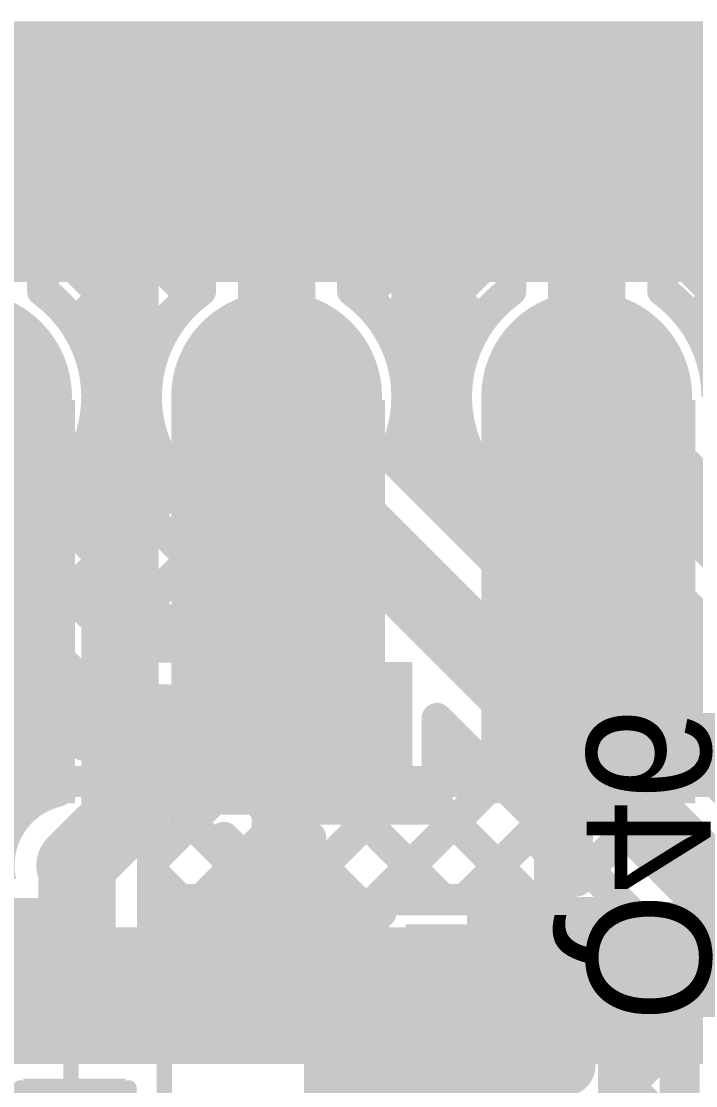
# Model space of a CAD drawing. Header units: millimetres. Extents: x 0.79 to 4.38, y 0.99 to 3.94.
# Drawn here: x 2.5617 to 2.7791, y 3.38 to 3.723 of the extents above; entities that cross this region are included whole.
import ezdxf

# ---------------------------------------------------------------- set-up
doc = ezdxf.new("R2010")
doc.units = ezdxf.units.MM
doc.header["$MEASUREMENT"] = 0
for name, color, linetype in [('BottomLayer', 5, 'Continuous'), ('BottomOverlay', 54, 'Continuous'), ('BottomPaste', 16, 'Continuous'), ('BottomSolder', 6, 'Continuous'), ('MultiLayer', 9, 'Continuous'), ('PadHoleLayer', 156, 'Continuous'), ('TopLayer', 1, 'Continuous'), ('TopOverlay', 2, 'Continuous'), ('TopPaste', 8, 'Continuous'), ('TopSolder', 216, 'Continuous'), ('ViaHoleLayer', 16, 'Continuous')]:
    doc.layers.add(name, color=color, linetype=linetype)

# ---------------------------------------------------------------- blocks, each defined once
blk = doc.blocks.new('R__0402_B_12')
at = {"layer": 'BottomLayer'}
for points in [[(-0.0275, 0.0125), (-0.0275, -0.0125), (-0.0095, 0.0125), (-0.0095, -0.0125)], [(0.0095, 0.0125), (0.0095, -0.0125), (0.0275, 0.0125), (0.0275, -0.0125)]]:
    blk.add_solid(points, dxfattribs=at)
at = {"layer": 'BottomOverlay', "const_width": 0.01}
for points in [[(-0.034, -0.019), (-0.034, 0.019)], [(0.034, 0.019), (-0.034, 0.019)], [(0.034, -0.019), (0.034, 0.019)], [(0.034, -0.019), (-0.034, -0.019)]]:
    blk.add_lwpolyline(points, dxfattribs=at)
at = {"layer": 'BottomOverlay', "const_width": 0.005}
for points in [[(-0.0365, 0.019, 1), (-0.0315, 0.019, 1)], [(-0.0365, 0.019, 1), (-0.0315, 0.019, 1)], [(0.0315, 0.019, 1), (0.0365, 0.019, 1)], [(0.0315, 0.019, 1), (0.0365, 0.019, 1)], [(-0.0365, -0.019, 1), (-0.0315, -0.019, 1)], [(-0.0365, -0.019, 1), (-0.0315, -0.019, 1)], [(0.0315, -0.019, 1), (0.0365, -0.019, 1)], [(0.0315, -0.019, 1), (0.0365, -0.019, 1)]]:
    blk.add_lwpolyline(points, format="xyb", close=True, dxfattribs=at)
at = {"layer": 'BottomPaste'}
for points in [[(-0.0275, 0.0125), (-0.0275, -0.0125), (-0.0095, 0.0125), (-0.0095, -0.0125)], [(0.0095, 0.0125), (0.0095, -0.0125), (0.0275, 0.0125), (0.0275, -0.0125)]]:
    blk.add_solid(points, dxfattribs=at)
at = {"layer": 'BottomSolder'}
for points in [[(-0.0315, 0.0165), (-0.0315, -0.0165), (-0.0055, 0.0165), (-0.0055, -0.0165)], [(0.0055, 0.0165), (0.0055, -0.0165), (0.0315, 0.0165), (0.0315, -0.0165)]]:
    blk.add_solid(points, dxfattribs=at)
blk = doc.blocks.new('R__0402_B_13')
at = {"layer": 'BottomLayer'}
for points in [[(-0.0275, 0.0125), (-0.0275, -0.0125), (-0.0095, 0.0125), (-0.0095, -0.0125)], [(0.0095, 0.0125), (0.0095, -0.0125), (0.0275, 0.0125), (0.0275, -0.0125)]]:
    blk.add_solid(points, dxfattribs=at)
at = {"layer": 'BottomOverlay', "const_width": 0.01}
for points in [[(-0.034, -0.019), (-0.034, 0.019)], [(0.034, 0.019), (-0.034, 0.019)], [(0.034, -0.019), (0.034, 0.019)], [(0.034, -0.019), (-0.034, -0.019)]]:
    blk.add_lwpolyline(points, dxfattribs=at)
at = {"layer": 'BottomOverlay', "const_width": 0.005}
for points in [[(-0.0365, 0.019, 1), (-0.0315, 0.019, 1)], [(-0.0365, 0.019, 1), (-0.0315, 0.019, 1)], [(0.0315, 0.019, 1), (0.0365, 0.019, 1)], [(0.0315, 0.019, 1), (0.0365, 0.019, 1)], [(-0.0365, -0.019, 1), (-0.0315, -0.019, 1)], [(-0.0365, -0.019, 1), (-0.0315, -0.019, 1)], [(0.0315, -0.019, 1), (0.0365, -0.019, 1)], [(0.0315, -0.019, 1), (0.0365, -0.019, 1)]]:
    blk.add_lwpolyline(points, format="xyb", close=True, dxfattribs=at)
at = {"layer": 'BottomPaste'}
for points in [[(-0.0275, 0.0125), (-0.0275, -0.0125), (-0.0095, 0.0125), (-0.0095, -0.0125)], [(0.0095, 0.0125), (0.0095, -0.0125), (0.0275, 0.0125), (0.0275, -0.0125)]]:
    blk.add_solid(points, dxfattribs=at)
at = {"layer": 'BottomSolder'}
for points in [[(-0.0315, 0.0165), (-0.0315, -0.0165), (-0.0055, 0.0165), (-0.0055, -0.0165)], [(0.0055, 0.0165), (0.0055, -0.0165), (0.0315, 0.0165), (0.0315, -0.0165)]]:
    blk.add_solid(points, dxfattribs=at)
blk = doc.blocks.new('R__0402_B_14')
at = {"layer": 'BottomLayer'}
for points in [[(-0.0275, 0.0125), (-0.0275, -0.0125), (-0.0095, 0.0125), (-0.0095, -0.0125)], [(0.0095, 0.0125), (0.0095, -0.0125), (0.0275, 0.0125), (0.0275, -0.0125)]]:
    blk.add_solid(points, dxfattribs=at)
at = {"layer": 'BottomOverlay', "const_width": 0.01}
for points in [[(-0.034, -0.019), (-0.034, 0.019)], [(0.034, 0.019), (-0.034, 0.019)], [(0.034, -0.019), (0.034, 0.019)], [(0.034, -0.019), (-0.034, -0.019)]]:
    blk.add_lwpolyline(points, dxfattribs=at)
at = {"layer": 'BottomOverlay', "const_width": 0.005}
for points in [[(-0.0365, 0.019, 1), (-0.0315, 0.019, 1)], [(-0.0365, 0.019, 1), (-0.0315, 0.019, 1)], [(0.0315, 0.019, 1), (0.0365, 0.019, 1)], [(0.0315, 0.019, 1), (0.0365, 0.019, 1)], [(-0.0365, -0.019, 1), (-0.0315, -0.019, 1)], [(-0.0365, -0.019, 1), (-0.0315, -0.019, 1)], [(0.0315, -0.019, 1), (0.0365, -0.019, 1)], [(0.0315, -0.019, 1), (0.0365, -0.019, 1)]]:
    blk.add_lwpolyline(points, format="xyb", close=True, dxfattribs=at)
at = {"layer": 'BottomPaste'}
for points in [[(-0.0275, 0.0125), (-0.0275, -0.0125), (-0.0095, 0.0125), (-0.0095, -0.0125)], [(0.0095, 0.0125), (0.0095, -0.0125), (0.0275, 0.0125), (0.0275, -0.0125)]]:
    blk.add_solid(points, dxfattribs=at)
at = {"layer": 'BottomSolder'}
for points in [[(-0.0315, 0.0165), (-0.0315, -0.0165), (-0.0055, 0.0165), (-0.0055, -0.0165)], [(0.0055, 0.0165), (0.0055, -0.0165), (0.0315, 0.0165), (0.0315, -0.0165)]]:
    blk.add_solid(points, dxfattribs=at)
blk = doc.blocks.new('0022232111_48')
at = {"layer": 'BottomLayer', "const_width": 0.03}
for points in [[(-0.415, 0, 1), (-0.385, 0, 1)], [(-0.315, 0, 1), (-0.285, 0, 1)], [(-0.215, 0, 1), (-0.185, 0, 1)]]:
    blk.add_lwpolyline(points, format="xyb", close=True, dxfattribs=at)
at = {"layer": 'BottomSolder', "const_width": 0.034}
for points in [[(-0.417, 0, 1), (-0.383, 0, 1)], [(-0.317, 0, 1), (-0.283, 0, 1)], [(-0.217, 0, 1), (-0.183, 0, 1)]]:
    blk.add_lwpolyline(points, format="xyb", close=True, dxfattribs=at)
at = {"layer": 'MultiLayer', "const_width": 0.03}
for points in [[(-0.415, 0, 1), (-0.385, 0, 1)], [(-0.315, 0, 1), (-0.285, 0, 1)], [(-0.215, 0, 1), (-0.185, 0, 1)]]:
    blk.add_lwpolyline(points, format="xyb", close=True, dxfattribs=at)
at = {"layer": 'PadHoleLayer', "const_width": 0.01969}
for points in [[(-0.40984, 0, 1), (-0.39016, 0, 1)], [(-0.30984, 0, 1), (-0.29016, 0, 1)], [(-0.20984, 0, 1), (-0.19016, 0, 1)]]:
    blk.add_lwpolyline(points, format="xyb", close=True, dxfattribs=at)
at = {"layer": 'TopLayer', "const_width": 0.03}
for points in [[(-0.415, 0, 1), (-0.385, 0, 1)], [(-0.315, 0, 1), (-0.285, 0, 1)], [(-0.215, 0, 1), (-0.185, 0, 1)]]:
    blk.add_lwpolyline(points, format="xyb", close=True, dxfattribs=at)
at = {"layer": 'TopOverlay', "const_width": 0.01}
blk.add_lwpolyline([(0.55, 0.124), (-0.551, 0.124)], dxfattribs=at)
at = {"layer": 'TopSolder', "const_width": 0.034}
for points in [[(-0.417, 0, 1), (-0.383, 0, 1)], [(-0.317, 0, 1), (-0.283, 0, 1)], [(-0.217, 0, 1), (-0.183, 0, 1)]]:
    blk.add_lwpolyline(points, format="xyb", close=True, dxfattribs=at)
blk = doc.blocks.new('R__0402_B_121')
at = {"layer": 'BottomLayer'}
for points in [[(-0.0275, 0.0125), (-0.0275, -0.0125), (-0.0095, 0.0125), (-0.0095, -0.0125)], [(0.0095, 0.0125), (0.0095, -0.0125), (0.0275, 0.0125), (0.0275, -0.0125)]]:
    blk.add_solid(points, dxfattribs=at)
at = {"layer": 'BottomOverlay', "const_width": 0.005}
for points in [[(-0.0325, 0.0175), (-0.0085, 0.0175)], [(-0.0325, 0.0175), (-0.0325, -0.0175)], [(0.0085, 0.0175), (0.0325, 0.0175)], [(0.0325, 0.0175), (0.0325, -0.0175)], [(-0.0325, -0.0175), (-0.0085, -0.0175)], [(0.0085, -0.0175), (0.0325, -0.0175)]]:
    blk.add_lwpolyline(points, dxfattribs=at)
at = {"layer": 'BottomOverlay', "const_width": 0.0025}
for points in [[(-0.03375, 0.0175, 1), (-0.03125, 0.0175, 1)], [(-0.03375, 0.0175, 1), (-0.03125, 0.0175, 1)], [(-0.00975, 0.0175, 1), (-0.00725, 0.0175, 1)], [(0.00725, 0.0175, 1), (0.00975, 0.0175, 1)], [(0.03125, 0.0175, 1), (0.03375, 0.0175, 1)], [(0.03125, 0.0175, 1), (0.03375, 0.0175, 1)], [(-0.03375, -0.0175, 1), (-0.03125, -0.0175, 1)], [(-0.03375, -0.0175, 1), (-0.03125, -0.0175, 1)], [(-0.00975, -0.0175, 1), (-0.00725, -0.0175, 1)], [(0.00725, -0.0175, 1), (0.00975, -0.0175, 1)], [(0.03125, -0.0175, 1), (0.03375, -0.0175, 1)], [(0.03125, -0.0175, 1), (0.03375, -0.0175, 1)]]:
    blk.add_lwpolyline(points, format="xyb", close=True, dxfattribs=at)
at = {"layer": 'BottomPaste'}
for points in [[(-0.0275, 0.0125), (-0.0275, -0.0125), (-0.0095, 0.0125), (-0.0095, -0.0125)], [(0.0095, 0.0125), (0.0095, -0.0125), (0.0275, 0.0125), (0.0275, -0.0125)]]:
    blk.add_solid(points, dxfattribs=at)
at = {"layer": 'BottomSolder'}
for points in [[(-0.0315, 0.0165), (-0.0315, -0.0165), (-0.0055, 0.0165), (-0.0055, -0.0165)], [(0.0055, 0.0165), (0.0055, -0.0165), (0.0315, 0.0165), (0.0315, -0.0165)]]:
    blk.add_solid(points, dxfattribs=at)
blk = doc.blocks.new('SOT23_3_B_171')
at = {"layer": 'BottomLayer'}
for points in [[(-0.02166, 0.05807), (-0.05316, 0.05807), (-0.02166, 0.02657), (-0.05316, 0.02657)], [(0.05314, 0.05807), (0.02165, 0.05807), (0.05314, 0.02657), (0.02165, 0.02657)], [(0.01574, -0.02657), (-0.01575, -0.02657), (0.01574, -0.05807), (-0.01575, -0.05807)]]:
    blk.add_solid(points, dxfattribs=at)
at = {"layer": 'BottomOverlay'}
for points, const_width in [([(-0.06409, 0.068, 1), (-0.07393, 0.068, 1)], 0.00984), ([(-0.07639, 0.068, 1), (-0.07147, 0.068, 1)], 0.00492), ([(-0.06655, 0.068, 1), (-0.06162, 0.068, 1)], 0.00492), ([(-0.06651, 0.03, 1), (-0.06151, 0.03, 1)], 0.005), ([(-0.01351, 0.032, 1), (-0.00851, 0.032, 1)], 0.005), ([(0.00849, 0.032, 1), (0.01349, 0.032, 1)], 0.005), ([(0.06149, 0.03, 1), (0.06649, 0.03, 1)], 0.005), ([(-0.06651, -0.032, 1), (-0.06151, -0.032, 1)], 0.005), ([(-0.06651, -0.032, 1), (-0.06151, -0.032, 1)], 0.005), ([(-0.03151, -0.032, 1), (-0.02651, -0.032, 1)], 0.005), ([(0.02649, -0.031, 1), (0.03149, -0.031, 1)], 0.005), ([(0.06149, -0.031, 1), (0.06649, -0.031, 1)], 0.005), ([(0.06149, -0.031, 1), (0.06649, -0.031, 1)], 0.005)]:
    blk.add_lwpolyline(points, format="xyb", close=True, dxfattribs=dict(at, const_width=const_width))
at = {"layer": 'BottomOverlay', "const_width": 0.01}
for points in [[(-0.06401, 0.03), (-0.06401, -0.032)], [(0.01099, 0.032), (-0.01101, 0.032)], [(0.06399, 0.03), (0.06399, -0.031)], [(-0.02901, -0.032), (-0.06401, -0.032)], [(0.06399, -0.031), (0.02899, -0.031)]]:
    blk.add_lwpolyline(points, dxfattribs=at)
at = {"layer": 'BottomPaste'}
for points in [[(-0.02166, 0.05807), (-0.05316, 0.05807), (-0.02166, 0.02657), (-0.05316, 0.02657)], [(0.05314, 0.05807), (0.02165, 0.05807), (0.05314, 0.02657), (0.02165, 0.02657)], [(0.01574, -0.02657), (-0.01575, -0.02657), (0.01574, -0.05807), (-0.01575, -0.05807)]]:
    blk.add_solid(points, dxfattribs=at)
at = {"layer": 'BottomSolder'}
for points in [[(-0.01766, 0.06207), (-0.05716, 0.06207), (-0.01766, 0.02257), (-0.05716, 0.02257)], [(0.05714, 0.06207), (0.01765, 0.06207), (0.05714, 0.02257), (0.01765, 0.02257)], [(0.01974, -0.02257), (-0.01975, -0.02257), (0.01974, -0.06207), (-0.01975, -0.06207)]]:
    blk.add_solid(points, dxfattribs=at)
blk = doc.blocks.new('SOT23_3_B_175')
at = {"layer": 'BottomLayer'}
for points in [[(-0.02166, 0.05807), (-0.05316, 0.05807), (-0.02166, 0.02657), (-0.05316, 0.02657)], [(0.05314, 0.05807), (0.02165, 0.05807), (0.05314, 0.02657), (0.02165, 0.02657)], [(0.01574, -0.02657), (-0.01575, -0.02657), (0.01574, -0.05807), (-0.01575, -0.05807)]]:
    blk.add_solid(points, dxfattribs=at)
at = {"layer": 'BottomOverlay'}
for points, const_width in [([(-0.06409, 0.068, 1), (-0.07393, 0.068, 1)], 0.00984), ([(-0.07639, 0.068, 1), (-0.07147, 0.068, 1)], 0.00492), ([(-0.06655, 0.068, 1), (-0.06162, 0.068, 1)], 0.00492), ([(-0.06651, 0.03, 1), (-0.06151, 0.03, 1)], 0.005), ([(-0.01351, 0.032, 1), (-0.00851, 0.032, 1)], 0.005), ([(0.00849, 0.032, 1), (0.01349, 0.032, 1)], 0.005), ([(0.06149, 0.03, 1), (0.06649, 0.03, 1)], 0.005), ([(-0.06651, -0.032, 1), (-0.06151, -0.032, 1)], 0.005), ([(-0.06651, -0.032, 1), (-0.06151, -0.032, 1)], 0.005), ([(-0.03151, -0.032, 1), (-0.02651, -0.032, 1)], 0.005), ([(0.02649, -0.031, 1), (0.03149, -0.031, 1)], 0.005), ([(0.06149, -0.031, 1), (0.06649, -0.031, 1)], 0.005), ([(0.06149, -0.031, 1), (0.06649, -0.031, 1)], 0.005)]:
    blk.add_lwpolyline(points, format="xyb", close=True, dxfattribs=dict(at, const_width=const_width))
at = {"layer": 'BottomOverlay', "const_width": 0.01}
for points in [[(-0.06401, 0.03), (-0.06401, -0.032)], [(0.01099, 0.032), (-0.01101, 0.032)], [(0.06399, 0.03), (0.06399, -0.031)], [(-0.02901, -0.032), (-0.06401, -0.032)], [(0.06399, -0.031), (0.02899, -0.031)]]:
    blk.add_lwpolyline(points, dxfattribs=at)
at = {"layer": 'BottomPaste'}
for points in [[(-0.02166, 0.05807), (-0.05316, 0.05807), (-0.02166, 0.02657), (-0.05316, 0.02657)], [(0.05314, 0.05807), (0.02165, 0.05807), (0.05314, 0.02657), (0.02165, 0.02657)], [(0.01574, -0.02657), (-0.01575, -0.02657), (0.01574, -0.05807), (-0.01575, -0.05807)]]:
    blk.add_solid(points, dxfattribs=at)
at = {"layer": 'BottomSolder'}
for points in [[(-0.01766, 0.06207), (-0.05716, 0.06207), (-0.01766, 0.02257), (-0.05716, 0.02257)], [(0.05714, 0.06207), (0.01765, 0.06207), (0.05714, 0.02257), (0.01765, 0.02257)], [(0.01974, -0.02257), (-0.01975, -0.02257), (0.01974, -0.06207), (-0.01975, -0.06207)]]:
    blk.add_solid(points, dxfattribs=at)
blk = doc.blocks.new('LED_SMT_239')
at = {"layer": 'TopLayer'}
for points in [[(-0.06, -0.03), (-0.02, -0.03), (-0.06, 0.03), (-0.02, 0.03)], [(0.02, -0.03), (0.06, -0.03), (0.02, 0.03), (0.06, 0.03)]]:
    blk.add_solid(points, dxfattribs=at)
at = {"layer": 'TopOverlay', "const_width": 0.005}
for points in [[(0.065, 0.035), (-0.065, 0.035)], [(-0.065, -0.035), (-0.065, 0.035)], [(0.065, -0.035), (0.065, 0.035)], [(0.065, -0.035), (-0.065, -0.035)]]:
    blk.add_lwpolyline(points, dxfattribs=at)
at = {"layer": 'TopOverlay', "const_width": 0.0025}
for points in [[(-0.06625, 0.035, 1), (-0.06375, 0.035, 1)], [(-0.06625, 0.035, 1), (-0.06375, 0.035, 1)], [(0.06375, 0.035, 1), (0.06625, 0.035, 1)], [(0.06375, 0.035, 1), (0.06625, 0.035, 1)], [(-0.06625, -0.035, 1), (-0.06375, -0.035, 1)], [(-0.06625, -0.035, 1), (-0.06375, -0.035, 1)], [(0.06375, -0.035, 1), (0.06625, -0.035, 1)], [(0.06375, -0.035, 1), (0.06625, -0.035, 1)]]:
    blk.add_lwpolyline(points, format="xyb", close=True, dxfattribs=at)
at = {"layer": 'TopOverlay'}
blk.add_solid([(0.064, -0.037), (0.0977, -0.037), (0.064, 0.037), (0.0977, 0.037)], dxfattribs=at)
at = {"layer": 'TopPaste'}
for points in [[(-0.06, -0.03), (-0.02, -0.03), (-0.06, 0.03), (-0.02, 0.03)], [(0.02, -0.03), (0.06, -0.03), (0.02, 0.03), (0.06, 0.03)]]:
    blk.add_solid(points, dxfattribs=at)
at = {"layer": 'TopSolder'}
for points in [[(-0.064, -0.034), (-0.016, -0.034), (-0.064, 0.034), (-0.016, 0.034)], [(0.016, -0.034), (0.064, -0.034), (0.016, 0.034), (0.064, 0.034)]]:
    blk.add_solid(points, dxfattribs=at)
blk = doc.blocks.new('LED_SMT_240')
at = {"layer": 'TopLayer'}
for points in [[(-0.06, -0.03), (-0.02, -0.03), (-0.06, 0.03), (-0.02, 0.03)], [(0.02, -0.03), (0.06, -0.03), (0.02, 0.03), (0.06, 0.03)]]:
    blk.add_solid(points, dxfattribs=at)
at = {"layer": 'TopOverlay', "const_width": 0.005}
for points in [[(0.065, 0.035), (-0.065, 0.035)], [(-0.065, -0.035), (-0.065, 0.035)], [(0.065, -0.035), (0.065, 0.035)], [(0.065, -0.035), (-0.065, -0.035)]]:
    blk.add_lwpolyline(points, dxfattribs=at)
at = {"layer": 'TopOverlay', "const_width": 0.0025}
for points in [[(-0.06625, 0.035, 1), (-0.06375, 0.035, 1)], [(-0.06625, 0.035, 1), (-0.06375, 0.035, 1)], [(0.06375, 0.035, 1), (0.06625, 0.035, 1)], [(0.06375, 0.035, 1), (0.06625, 0.035, 1)], [(-0.06625, -0.035, 1), (-0.06375, -0.035, 1)], [(-0.06625, -0.035, 1), (-0.06375, -0.035, 1)], [(0.06375, -0.035, 1), (0.06625, -0.035, 1)], [(0.06375, -0.035, 1), (0.06625, -0.035, 1)]]:
    blk.add_lwpolyline(points, format="xyb", close=True, dxfattribs=at)
at = {"layer": 'TopOverlay'}
blk.add_solid([(0.064, -0.03701), (0.096, -0.03701), (0.064, 0.03699), (0.096, 0.03699)], dxfattribs=at)
at = {"layer": 'TopPaste'}
for points in [[(-0.06, -0.03), (-0.02, -0.03), (-0.06, 0.03), (-0.02, 0.03)], [(0.02, -0.03), (0.06, -0.03), (0.02, 0.03), (0.06, 0.03)]]:
    blk.add_solid(points, dxfattribs=at)
at = {"layer": 'TopSolder'}
for points in [[(-0.064, -0.034), (-0.016, -0.034), (-0.064, 0.034), (-0.016, 0.034)], [(0.016, -0.034), (0.064, -0.034), (0.016, 0.034), (0.064, 0.034)]]:
    blk.add_solid(points, dxfattribs=at)
blk = doc.blocks.new('LED_SMT_241')
at = {"layer": 'TopLayer'}
for points in [[(-0.06, -0.03), (-0.02, -0.03), (-0.06, 0.03), (-0.02, 0.03)], [(0.02, -0.03), (0.06, -0.03), (0.02, 0.03), (0.06, 0.03)]]:
    blk.add_solid(points, dxfattribs=at)
at = {"layer": 'TopOverlay', "const_width": 0.005}
for points in [[(0.065, 0.035), (-0.065, 0.035)], [(-0.065, -0.035), (-0.065, 0.035)], [(0.065, -0.035), (0.065, 0.035)], [(0.065, -0.035), (-0.065, -0.035)]]:
    blk.add_lwpolyline(points, dxfattribs=at)
at = {"layer": 'TopOverlay', "const_width": 0.0025}
for points in [[(-0.06625, 0.035, 1), (-0.06375, 0.035, 1)], [(-0.06625, 0.035, 1), (-0.06375, 0.035, 1)], [(0.06375, 0.035, 1), (0.06625, 0.035, 1)], [(0.06375, 0.035, 1), (0.06625, 0.035, 1)], [(-0.06625, -0.035, 1), (-0.06375, -0.035, 1)], [(-0.06625, -0.035, 1), (-0.06375, -0.035, 1)], [(0.06375, -0.035, 1), (0.06625, -0.035, 1)], [(0.06375, -0.035, 1), (0.06625, -0.035, 1)]]:
    blk.add_lwpolyline(points, format="xyb", close=True, dxfattribs=at)
at = {"layer": 'TopOverlay'}
blk.add_solid([(0.064, -0.037), (0.095, -0.037), (0.064, 0.037), (0.095, 0.037)], dxfattribs=at)
at = {"layer": 'TopPaste'}
for points in [[(-0.06, -0.03), (-0.02, -0.03), (-0.06, 0.03), (-0.02, 0.03)], [(0.02, -0.03), (0.06, -0.03), (0.02, 0.03), (0.06, 0.03)]]:
    blk.add_solid(points, dxfattribs=at)
at = {"layer": 'TopSolder'}
for points in [[(-0.064, -0.034), (-0.016, -0.034), (-0.064, 0.034), (-0.016, 0.034)], [(0.016, -0.034), (0.064, -0.034), (0.016, 0.034), (0.064, 0.034)]]:
    blk.add_solid(points, dxfattribs=at)

msp = doc.modelspace()

# ---------------------------------------------------------------- linework, layer by layer
at = {"layer": 'BottomLayer'}
for points, const_width in [([(1.19216, 3.718), (4.15384, 3.718)], 0.01), ([(2.52284, 3.6825), (2.55834, 3.718)], 0.01), ([(2.53282, 3.718), (2.56832, 3.6825)], 0.01), ([(2.5527, 3.68407), (2.58663, 3.718)], 0.01), ([(2.56111, 3.718), (2.61928, 3.65983)], 0.01), ([(2.56917, 3.67225), (2.61491, 3.718)], 0.01), ([(2.56917, 3.64397), (2.6432, 3.718)], 0.01), ([(2.58939, 3.718), (2.62489, 3.6825)], 0.01), ([(2.61768, 3.718), (2.65089, 3.68479)], 0.01), ([(2.63867, 3.68519), (2.67148, 3.718)], 0.01), ([(2.64596, 3.718), (2.71939, 3.64457)], 0.01), ([(2.66427, 3.6825), (2.69977, 3.718)], 0.01), ([(2.6685, 3.65845), (2.72805, 3.718)], 0.01), ([(2.67425, 3.718), (2.71939, 3.67286)], 0.01), ([(2.70253, 3.718), (2.73588, 3.68465)], 0.01), ([(2.72083, 3.6825), (2.75633, 3.718)], 0.01), ([(2.73082, 3.718), (2.76632, 3.6825)], 0.01), ([(2.75143, 3.68481), (2.78462, 3.718)], 0.01), ([(2.7591, 3.718), (2.8195, 3.6576)], 0.01), ([(2.76839, 3.67349), (2.8129, 3.718)], 0.01), ([(2.7685, 3.64531), (2.84119, 3.718)], 0.01), ([(2.6935, 3.5805), (2.6935, 3.682)], 0.025), ([(2.55605, 3.6825), (2.56917, 3.6825)], 0.01), ([(2.56917, 3.6405), (2.56917, 3.6825)], 0.01), ([(2.56917, 3.68166), (2.61681, 3.63401)], 0.01), ([(2.61928, 3.6825), (2.63176, 3.6825)], 0.01), ([(2.61928, 3.6405), (2.61928, 3.6825)], 0.01), ([(2.65624, 3.6825), (2.66828, 3.6825)], 0.01), ([(2.66828, 3.66457), (2.66828, 3.6825)], 0.01), ([(2.67181, 3.63347), (2.71939, 3.68106)], 0.01), ([(2.71939, 3.6825), (2.73127, 3.6825)], 0.01), ([(2.71939, 3.6615), (2.71939, 3.6825)], 0.01), ([(2.75651, 3.6825), (2.76839, 3.6825)], 0.01), ([(2.76839, 3.66372), (2.76839, 3.6825)], 0.01), ([(2.76839, 3.68043), (2.81574, 3.63307)], 0.01), ([(2.74389, 3.6615), (2.744, 3.66139)], 0.025), ([(2.744, 3.602), (2.744, 3.66139)], 0.025), ([(2.57888, 3.6254), (2.61928, 3.6658)], 0.01), ([(2.644, 3.602), (2.644, 3.66128)], 0.025), ([(2.66828, 3.6674), (2.70959, 3.62609)], 0.01), ([(2.77805, 3.62658), (2.8195, 3.66803)], 0.01), ([(2.6685, 3.63611), (2.6685, 3.66128)], 0.01), ([(2.71939, 3.6405), (2.71939, 3.6615)], 0.01), ([(2.7685, 3.63611), (2.7685, 3.66139)], 0.01), ([(2.56917, 3.65337), (2.60499, 3.61755)], 0.01), ([(2.68334, 3.61672), (2.71939, 3.65277)], 0.01), ([(2.7685, 3.65203), (2.80444, 3.6161)], 0.01), ([(2.5685, 3.63611), (2.5685, 3.6405)], 0.01), ([(2.6195, 3.63611), (2.6195, 3.6405)], 0.01), ([(2.6685, 3.63889), (2.70213, 3.60527)], 0.01), ([(2.7195, 3.63611), (2.7195, 3.6405)], 0.01), ([(2.58594, 3.60418), (2.6195, 3.63773)], 0.01), ([(2.58544, 3.60881), (2.60355, 3.59071)], 0.01), ([(2.644, 3.58475), (2.644, 3.602)], 0.025), ([(2.68395, 3.58905), (2.70236, 3.60745)], 0.01), ([(2.744, 3.602), (2.84918, 3.49682)], 0.025), ([(2.68521, 3.5939), (2.85867, 3.42044)], 0.01), ([(2.5685, 3.55845), (2.60299, 3.59294)], 0.01), ([(2.644, 3.58475), (2.797, 3.43175)], 0.025), ([(2.6935, 3.5805), (2.829, 3.445)], 0.025), ([(2.58196, 3.58402), (2.6414, 3.52457)], 0.01), ([(2.69329, 3.5701), (2.70642, 3.58324)], 0.01), ([(2.68109, 3.5823), (2.8143, 3.44909)], 0.01), ([(2.57699, 3.53866), (2.61253, 3.57419)], 0.01), ([(2.5685, 3.54715), (2.5685, 3.56789)], 0.01), ([(2.56925, 3.56844), (2.61636, 3.52132)], 0.01), ([(2.70743, 3.55596), (2.71942, 3.56795)], 0.01), ([(2.59113, 3.52452), (2.62928, 3.56266)], 0.01), ([(2.63249, 3.56161), (2.66953, 3.52457)], 0.01), ([(2.72157, 3.54182), (2.73995, 3.5602)], 0.01), ([(2.74727, 3.56013), (2.85867, 3.44873)], 0.01), ([(2.7508, 3.56055), (2.83183, 3.47952)], 0.01), ([(2.4685, 3.55605), (2.55917, 3.46538)], 0.01), ([(2.61623, 3.52132), (2.6445, 3.5496)], 0.01), ([(2.73572, 3.52768), (2.7597, 3.55166)], 0.01), ([(2.5685, 3.54715), (2.59433, 3.52132)], 0.01), ([(2.544, 3.537), (2.58418, 3.49682)], 0.025), ([(2.64776, 3.52457), (2.65864, 3.53546)], 0.01), ([(2.74986, 3.51353), (2.77384, 3.53751)], 0.01), ([(2.64026, 3.52457), (2.66953, 3.52457)], 0.01), ([(2.64026, 3.52132), (2.64026, 3.52457)], 0.01), ([(2.764, 3.49939), (2.78798, 3.52337)], 0.01), ([(2.5267, 3.51965), (2.56683, 3.47952)], 0.01), ([(2.59433, 3.52132), (2.64026, 3.52132)], 0.01), ([(2.77814, 3.48525), (2.80212, 3.50923)], 0.01), ([(2.58418, 3.49682), (2.66801, 3.49682)], 0.025), ([(2.69575, 3.46907), (2.69575, 3.49834)], 0.01), ([(2.69575, 3.49834), (2.7725, 3.4216)], 0.01), ([(2.69575, 3.48771), (2.70107, 3.49303)], 0.01), ([(2.67208, 3.43576), (2.71521, 3.47889)], 0.01), ([(2.56758, 3.47267), (2.57104, 3.47614)], 0.01), ([(2.59107, 3.47232), (2.64026, 3.47232)], 0.01), ([(2.60401, 3.45254), (2.62379, 3.47232)], 0.01), ([(2.6088, 3.47232), (2.64119, 3.43993)], 0.01), ([(2.63708, 3.47232), (2.64026, 3.46915)], 0.01), ([(2.64026, 3.46907), (2.64026, 3.47232)], 0.01), ([(2.69575, 3.47022), (2.72605, 3.43993)], 0.01), ([(2.61968, 3.43993), (2.64883, 3.46907)], 0.01), ([(2.64026, 3.46907), (2.69575, 3.46907)], 0.01), ([(2.64033, 3.46907), (2.67364, 3.43576)], 0.01), ([(2.64796, 3.43993), (2.67711, 3.46907)], 0.01), ([(2.66861, 3.46907), (2.69776, 3.43993)], 0.01), ([(2.70453, 3.43993), (2.72935, 3.46474)], 0.01), ([(2.5155, 3.4206), (2.55733, 3.46242)], 0.01), ([(2.579, 3.451), (2.57961, 3.45039)], 0.025), ([(2.57961, 3.40626), (2.57961, 3.45039)], 0.025), ([(2.60411, 3.43993), (2.60411, 3.45039)], 0.01), ([(2.73282, 3.43993), (2.74349, 3.4506)], 0.01), ([(2.60411, 3.44873), (2.61291, 3.43993)], 0.01), ([(2.60411, 3.43993), (2.65835, 3.43993)], 0.01), ([(2.65835, 3.43576), (2.65835, 3.43993)], 0.01), ([(2.67766, 3.43576), (2.67766, 3.43993)], 0.01), ([(2.67766, 3.43993), (2.73316, 3.43993)], 0.01), ([(2.73316, 3.43576), (2.73316, 3.43993)], 0.01), ([(2.65835, 3.43576), (2.67766, 3.43576)], 0.01), ([(2.73316, 3.43576), (2.75261, 3.43576)], 0.01), ([(2.75261, 3.43143), (2.75764, 3.43646)], 0.01), ([(2.75261, 3.33876), (2.75261, 3.43576)], 0.01), ([(2.75261, 3.40315), (2.77178, 3.42232)], 0.01), ([(2.7725, 3.13615), (2.7725, 3.4216)], 0.01), ([(2.57961, 3.40626), (2.63439, 3.40626)], 0.025), ([(2.63439, 3.40626), (2.63521, 3.40544)], 0.025), ([(2.75261, 3.41336), (2.7725, 3.39347)], 0.01), ([(2.75261, 3.37486), (2.7725, 3.39475)], 0.01), ([(2.75261, 3.38508), (2.7725, 3.36519)], 0.01)]:
    msp.add_lwpolyline(points, dxfattribs=dict(at, const_width=const_width))
for points, const_width in [([(2.55584, 3.718, 1), (2.56084, 3.718, 1)], 0.005), ([(2.55861, 3.718, 1), (2.56361, 3.718, 1)], 0.005), ([(2.58413, 3.718, 1), (2.58913, 3.718, 1)], 0.005), ([(2.58689, 3.718, 1), (2.59189, 3.718, 1)], 0.005), ([(2.61241, 3.718, 1), (2.61741, 3.718, 1)], 0.005), ([(2.61518, 3.718, 1), (2.62018, 3.718, 1)], 0.005), ([(2.6407, 3.718, 1), (2.6457, 3.718, 1)], 0.005), ([(2.64346, 3.718, 1), (2.64846, 3.718, 1)], 0.005), ([(2.66898, 3.718, 1), (2.67398, 3.718, 1)], 0.005), ([(2.67175, 3.718, 1), (2.67675, 3.718, 1)], 0.005), ([(2.69727, 3.718, 1), (2.70227, 3.718, 1)], 0.005), ([(2.70003, 3.718, 1), (2.70503, 3.718, 1)], 0.005), ([(2.72555, 3.718, 1), (2.73055, 3.718, 1)], 0.005), ([(2.72831, 3.718, 1), (2.73332, 3.718, 1)], 0.005), ([(2.75383, 3.718, 1), (2.75883, 3.718, 1)], 0.005), ([(2.7566, 3.718, 1), (2.7616, 3.718, 1)], 0.005), ([(2.68725, 3.682, 1), (2.69975, 3.682, 1)], 0.0125), ([(2.63617, 3.68519, 1), (2.64117, 3.68519, 1)], 0.005), ([(2.64839, 3.68479, 1), (2.65339, 3.68479, 1)], 0.005), ([(2.73338, 3.68465, 1), (2.73838, 3.68465, 1)], 0.005), ([(2.74893, 3.68481, 1), (2.75393, 3.68481, 1)], 0.005), ([(2.56582, 3.6825, 1), (2.57082, 3.6825, 1)], 0.005), ([(2.56667, 3.6825, 1), (2.57167, 3.6825, 1)], 0.005), ([(2.56667, 3.6825, 1), (2.57167, 3.6825, 1)], 0.005), ([(2.56667, 3.68166, 1), (2.57167, 3.68166, 1)], 0.005), ([(2.61678, 3.6825, 1), (2.62178, 3.6825, 1)], 0.005), ([(2.61678, 3.6825, 1), (2.62178, 3.6825, 1)], 0.005), ([(2.62239, 3.6825, 1), (2.62739, 3.6825, 1)], 0.005), ([(2.62926, 3.6825, 1), (2.63426, 3.6825, 1)], 0.005), ([(2.62926, 3.6825, 1), (2.63426, 3.6825, 1)], 0.005), ([(2.65374, 3.6825, 1), (2.65874, 3.6825, 1)], 0.005), ([(2.65374, 3.6825, 1), (2.65874, 3.6825, 1)], 0.005), ([(2.66177, 3.6825, 1), (2.66677, 3.6825, 1)], 0.005), ([(2.66578, 3.6825, 1), (2.67078, 3.6825, 1)], 0.005), ([(2.66578, 3.6825, 1), (2.67078, 3.6825, 1)], 0.005), ([(2.71689, 3.6825, 1), (2.72189, 3.6825, 1)], 0.005), ([(2.71689, 3.6825, 1), (2.72189, 3.6825, 1)], 0.005), ([(2.71689, 3.68106, 1), (2.72189, 3.68106, 1)], 0.005), ([(2.71833, 3.6825, 1), (2.72333, 3.6825, 1)], 0.005), ([(2.72877, 3.6825, 1), (2.73377, 3.6825, 1)], 0.005), ([(2.72877, 3.6825, 1), (2.73377, 3.6825, 1)], 0.005), ([(2.75401, 3.6825, 1), (2.75901, 3.6825, 1)], 0.005), ([(2.75401, 3.6825, 1), (2.75901, 3.6825, 1)], 0.005), ([(2.76382, 3.6825, 1), (2.76882, 3.6825, 1)], 0.005), ([(2.76589, 3.6825, 1), (2.77089, 3.6825, 1)], 0.005), ([(2.76589, 3.6825, 1), (2.77089, 3.6825, 1)], 0.005), ([(2.76589, 3.68043, 1), (2.77089, 3.68043, 1)], 0.005), ([(2.71689, 3.67286, 1), (2.72189, 3.67286, 1)], 0.005), ([(2.76589, 3.67349, 1), (2.77089, 3.67349, 1)], 0.005), ([(2.56667, 3.67225, 1), (2.57167, 3.67225, 1)], 0.005), ([(2.73764, 3.6615, 1), (2.75014, 3.6615, 1)], 0.0125), ([(2.73775, 3.66139, 1), (2.75025, 3.66139, 1)], 0.0125), ([(2.73775, 3.66139, 1), (2.75025, 3.66139, 1)], 0.0125), ([(2.61678, 3.6658, 1), (2.62178, 3.6658, 1)], 0.005), ([(2.63775, 3.66128, 1), (2.65025, 3.66128, 1)], 0.0125), ([(2.66578, 3.6674, 1), (2.67078, 3.6674, 1)], 0.005), ([(2.66578, 3.66457, 1), (2.67078, 3.66457, 1)], 0.005), ([(2.66578, 3.66457, 1), (2.67078, 3.66457, 1)], 0.005), ([(2.76589, 3.66372, 1), (2.77089, 3.66372, 1)], 0.005), ([(2.61678, 3.65983, 1), (2.62178, 3.65983, 1)], 0.005), ([(2.666, 3.66128, 1), (2.671, 3.66128, 1)], 0.005), ([(2.666, 3.66128, 1), (2.671, 3.66128, 1)], 0.005), ([(2.71689, 3.6615, 1), (2.72189, 3.6615, 1)], 0.005), ([(2.71689, 3.6615, 1), (2.72189, 3.6615, 1)], 0.005), ([(2.766, 3.66139, 1), (2.771, 3.66139, 1)], 0.005), ([(2.666, 3.65845, 1), (2.671, 3.65845, 1)], 0.005), ([(2.56667, 3.65337, 1), (2.57167, 3.65337, 1)], 0.005), ([(2.71689, 3.65277, 1), (2.72189, 3.65277, 1)], 0.005), ([(2.766, 3.65203, 1), (2.771, 3.65203, 1)], 0.005), ([(2.766, 3.64531, 1), (2.771, 3.64531, 1)], 0.005), ([(2.56667, 3.64397, 1), (2.57167, 3.64397, 1)], 0.005), ([(2.71689, 3.64457, 1), (2.72189, 3.64457, 1)], 0.005), ([(2.566, 3.6405, 1), (2.571, 3.6405, 1)], 0.005), ([(2.56667, 3.6405, 1), (2.57167, 3.6405, 1)], 0.005), ([(2.61678, 3.6405, 1), (2.62178, 3.6405, 1)], 0.005), ([(2.617, 3.6405, 1), (2.622, 3.6405, 1)], 0.005), ([(2.666, 3.63889, 1), (2.671, 3.63889, 1)], 0.005), ([(2.71689, 3.6405, 1), (2.72189, 3.6405, 1)], 0.005), ([(2.717, 3.6405, 1), (2.722, 3.6405, 1)], 0.005), ([(2.566, 3.63611, 1), (2.571, 3.63611, 1)], 0.005), ([(2.566, 3.63611, 1), (2.571, 3.63611, 1)], 0.005), ([(2.617, 3.63773, 1), (2.622, 3.63773, 1)], 0.005), ([(2.617, 3.63611, 1), (2.622, 3.63611, 1)], 0.005), ([(2.617, 3.63611, 1), (2.622, 3.63611, 1)], 0.005), ([(2.666, 3.63611, 1), (2.671, 3.63611, 1)], 0.005), ([(2.666, 3.63611, 1), (2.671, 3.63611, 1)], 0.005), ([(2.717, 3.63611, 1), (2.722, 3.63611, 1)], 0.005), ([(2.717, 3.63611, 1), (2.722, 3.63611, 1)], 0.005), ([(2.766, 3.63611, 1), (2.771, 3.63611, 1)], 0.005), ([(2.766, 3.63611, 1), (2.771, 3.63611, 1)], 0.005), ([(2.61431, 3.63401, 1), (2.61931, 3.63401, 1)], 0.005), ([(2.66931, 3.63347, 1), (2.67431, 3.63347, 1)], 0.005), ([(2.57638, 3.6254, 1), (2.58138, 3.6254, 1)], 0.005), ([(2.70709, 3.62609, 1), (2.71209, 3.62609, 1)], 0.005), ([(2.77555, 3.62658, 1), (2.78055, 3.62658, 1)], 0.005), ([(2.60249, 3.61755, 1), (2.60749, 3.61755, 1)], 0.005), ([(2.68084, 3.61672, 1), (2.68584, 3.61672, 1)], 0.005), ([(2.58294, 3.60881, 1), (2.58794, 3.60881, 1)], 0.005), ([(2.63775, 3.602, 1), (2.65025, 3.602, 1)], 0.0125), ([(2.63775, 3.602, 1), (2.65025, 3.602, 1)], 0.0125), ([(2.69986, 3.60745, 1), (2.70486, 3.60745, 1)], 0.005), ([(2.73775, 3.602, 1), (2.75025, 3.602, 1)], 0.0125), ([(2.73775, 3.602, 1), (2.75025, 3.602, 1)], 0.0125), ([(2.58344, 3.60418, 1), (2.58844, 3.60418, 1)], 0.005), ([(2.69963, 3.60527, 1), (2.70463, 3.60527, 1)], 0.005), ([(2.5835, 3.602, 1), (2.5885, 3.602, 1)], 0.005), ([(2.5835, 3.602, 1), (2.5885, 3.602, 1)], 0.005), ([(2.6835, 3.602, 1), (2.6885, 3.602, 1)], 0.005), ([(2.6835, 3.602, 1), (2.6885, 3.602, 1)], 0.005), ([(2.68271, 3.5939, 1), (2.68771, 3.5939, 1)], 0.005), ([(2.60049, 3.59294, 1), (2.60549, 3.59294, 1)], 0.005), ([(2.60105, 3.59071, 1), (2.60605, 3.59071, 1)], 0.005), ([(2.63775, 3.58475, 1), (2.65025, 3.58475, 1)], 0.0125), ([(2.63775, 3.58475, 1), (2.65025, 3.58475, 1)], 0.0125), ([(2.68145, 3.58905, 1), (2.68645, 3.58905, 1)], 0.005), ([(2.68725, 3.5805, 1), (2.69975, 3.5805, 1)], 0.0125), ([(2.68725, 3.5805, 1), (2.69975, 3.5805, 1)], 0.0125), ([(2.57946, 3.58402, 1), (2.58446, 3.58402, 1)], 0.005), ([(2.70392, 3.58324, 1), (2.70892, 3.58324, 1)], 0.005), ([(2.67859, 3.5823, 1), (2.68359, 3.5823, 1)], 0.005), ([(2.67859, 3.5823, 1), (2.68359, 3.5823, 1)], 0.005), ([(2.61002, 3.57419, 1), (2.61503, 3.57419, 1)], 0.005), ([(2.69079, 3.5701, 1), (2.69579, 3.5701, 1)], 0.005), ([(2.566, 3.56789, 1), (2.571, 3.56789, 1)], 0.005), ([(2.566, 3.56789, 1), (2.571, 3.56789, 1)], 0.005), ([(2.56675, 3.56844, 1), (2.57175, 3.56844, 1)], 0.005), ([(2.71692, 3.56795, 1), (2.72192, 3.56795, 1)], 0.005), ([(2.62678, 3.56266, 1), (2.63178, 3.56266, 1)], 0.005), ([(2.62999, 3.56161, 1), (2.63499, 3.56161, 1)], 0.005), ([(2.62999, 3.56161, 1), (2.63499, 3.56161, 1)], 0.005), ([(2.73745, 3.5602, 1), (2.74245, 3.5602, 1)], 0.005), ([(2.74477, 3.56013, 1), (2.74977, 3.56013, 1)], 0.005), ([(2.7483, 3.56055, 1), (2.7533, 3.56055, 1)], 0.005), ([(2.7483, 3.56055, 1), (2.7533, 3.56055, 1)], 0.005), ([(2.566, 3.55845, 1), (2.571, 3.55845, 1)], 0.005), ([(2.70493, 3.55596, 1), (2.70993, 3.55596, 1)], 0.005), ([(2.642, 3.5496, 1), (2.647, 3.5496, 1)], 0.005), ([(2.7572, 3.55166, 1), (2.7622, 3.55166, 1)], 0.005), ([(2.566, 3.54715, 1), (2.571, 3.54715, 1)], 0.005), ([(2.566, 3.54715, 1), (2.571, 3.54715, 1)], 0.005), ([(2.57449, 3.53866, 1), (2.57949, 3.53866, 1)], 0.005), ([(2.71907, 3.54182, 1), (2.72407, 3.54182, 1)], 0.005), ([(2.65614, 3.53546, 1), (2.66114, 3.53546, 1)], 0.005), ([(2.77134, 3.53751, 1), (2.77634, 3.53751, 1)], 0.005), ([(2.73322, 3.52768, 1), (2.73822, 3.52768, 1)], 0.005), ([(2.58863, 3.52452, 1), (2.59363, 3.52452, 1)], 0.005), ([(2.63776, 3.52457, 1), (2.64276, 3.52457, 1)], 0.005), ([(2.63776, 3.52457, 1), (2.64276, 3.52457, 1)], 0.005), ([(2.6389, 3.52457, 1), (2.6439, 3.52457, 1)], 0.005), ([(2.64526, 3.52457, 1), (2.65026, 3.52457, 1)], 0.005), ([(2.66703, 3.52457, 1), (2.67203, 3.52457, 1)], 0.005), ([(2.66703, 3.52457, 1), (2.67203, 3.52457, 1)], 0.005), ([(2.59183, 3.52132, 1), (2.59683, 3.52132, 1)], 0.005), ([(2.59183, 3.52132, 1), (2.59683, 3.52132, 1)], 0.005), ([(2.61373, 3.52132, 1), (2.61873, 3.52132, 1)], 0.005), ([(2.61386, 3.52132, 1), (2.61886, 3.52132, 1)], 0.005), ([(2.63776, 3.52132, 1), (2.64276, 3.52132, 1)], 0.005), ([(2.63776, 3.52132, 1), (2.64276, 3.52132, 1)], 0.005), ([(2.74736, 3.51353, 1), (2.75236, 3.51353, 1)], 0.005), ([(2.57793, 3.49682, 1), (2.59043, 3.49682, 1)], 0.0125), ([(2.57793, 3.49682, 1), (2.59043, 3.49682, 1)], 0.0125), ([(2.66176, 3.49682, 1), (2.67426, 3.49682, 1)], 0.0125), ([(2.69325, 3.49834, 1), (2.69825, 3.49834, 1)], 0.005), ([(2.69325, 3.49834, 1), (2.69825, 3.49834, 1)], 0.005), ([(2.7615, 3.49939, 1), (2.7665, 3.49939, 1)], 0.005), ([(2.69857, 3.49303, 1), (2.70357, 3.49303, 1)], 0.005), ([(2.69325, 3.48771, 1), (2.69825, 3.48771, 1)], 0.005), ([(2.77564, 3.48525, 1), (2.78064, 3.48525, 1)], 0.005), ([(2.56433, 3.47952, 1), (2.56933, 3.47952, 1)], 0.005), ([(2.56433, 3.47952, 1), (2.56933, 3.47952, 1)], 0.005), ([(2.56435, 3.4795, 1), (2.56935, 3.4795, 1)], 0.005), ([(2.71271, 3.47889, 1), (2.71771, 3.47889, 1)], 0.005), ([(2.56854, 3.47614, 1), (2.57354, 3.47614, 1)], 0.005), ([(2.57086, 3.47484, 1), (2.57586, 3.47484, 1)], 0.005), ([(2.57086, 3.47484, 1), (2.57586, 3.47484, 1)], 0.005), ([(2.57086, 3.47484, 1), (2.57586, 3.47484, 1)], 0.005), ([(2.56508, 3.47267, 1), (2.57008, 3.47267, 1)], 0.005), ([(2.58857, 3.47232, 1), (2.59357, 3.47232, 1)], 0.005), ([(2.58857, 3.47232, 1), (2.59357, 3.47232, 1)], 0.005), ([(2.6063, 3.47232, 1), (2.6113, 3.47232, 1)], 0.005), ([(2.62129, 3.47232, 1), (2.62629, 3.47232, 1)], 0.005), ([(2.63458, 3.47232, 1), (2.63958, 3.47232, 1)], 0.005), ([(2.63776, 3.47232, 1), (2.64276, 3.47232, 1)], 0.005), ([(2.63776, 3.47232, 1), (2.64276, 3.47232, 1)], 0.005), ([(2.69325, 3.47022, 1), (2.69825, 3.47022, 1)], 0.005), ([(2.59382, 3.46832, 1), (2.59882, 3.46832, 1)], 0.005), ([(2.59441, 3.46774, 1), (2.59941, 3.46774, 1)], 0.005), ([(2.59443, 3.46771, 1), (2.59943, 3.46771, 1)], 0.005), ([(2.63776, 3.46915, 1), (2.64276, 3.46915, 1)], 0.005), ([(2.63776, 3.46907, 1), (2.64276, 3.46907, 1)], 0.005), ([(2.63776, 3.46907, 1), (2.64276, 3.46907, 1)], 0.005), ([(2.63783, 3.46907, 1), (2.64283, 3.46907, 1)], 0.005), ([(2.64633, 3.46907, 1), (2.65133, 3.46907, 1)], 0.005), ([(2.66611, 3.46907, 1), (2.67111, 3.46907, 1)], 0.005), ([(2.67461, 3.46907, 1), (2.67961, 3.46907, 1)], 0.005), ([(2.69325, 3.46907, 1), (2.69825, 3.46907, 1)], 0.005), ([(2.69325, 3.46907, 1), (2.69825, 3.46907, 1)], 0.005), ([(2.55667, 3.46538, 1), (2.56167, 3.46538, 1)], 0.005), ([(2.72685, 3.46474, 1), (2.73185, 3.46474, 1)], 0.005), ([(2.55483, 3.46242, 1), (2.55983, 3.46242, 1)], 0.005), ([(2.57275, 3.451, 1), (2.58525, 3.451, 1)], 0.0125), ([(2.57336, 3.45039, 1), (2.58586, 3.45039, 1)], 0.0125), ([(2.57336, 3.45039, 1), (2.58586, 3.45039, 1)], 0.0125), ([(2.57309, 3.451, 1), (2.58491, 3.451, 1)], 0.01181), ([(2.60151, 3.45254, 1), (2.60651, 3.45254, 1)], 0.005), ([(2.60161, 3.45039, 1), (2.60661, 3.45039, 1)], 0.005), ([(2.60161, 3.45039, 1), (2.60661, 3.45039, 1)], 0.005), ([(2.60161, 3.45039, 1), (2.60661, 3.45039, 1)], 0.005), ([(2.74099, 3.4506, 1), (2.74599, 3.4506, 1)], 0.005), ([(2.60161, 3.44873, 1), (2.60661, 3.44873, 1)], 0.005), ([(2.60161, 3.43993, 1), (2.60661, 3.43993, 1)], 0.005), ([(2.60161, 3.43993, 1), (2.60661, 3.43993, 1)], 0.005), ([(2.61041, 3.43993, 1), (2.61541, 3.43993, 1)], 0.005), ([(2.61718, 3.43993, 1), (2.62218, 3.43993, 1)], 0.005), ([(2.63869, 3.43993, 1), (2.64369, 3.43993, 1)], 0.005), ([(2.64546, 3.43993, 1), (2.65046, 3.43993, 1)], 0.005), ([(2.65585, 3.43993, 1), (2.66085, 3.43993, 1)], 0.005), ([(2.65585, 3.43993, 1), (2.66085, 3.43993, 1)], 0.005), ([(2.67516, 3.43993, 1), (2.68016, 3.43993, 1)], 0.005), ([(2.67516, 3.43993, 1), (2.68016, 3.43993, 1)], 0.005), ([(2.69526, 3.43993, 1), (2.70026, 3.43993, 1)], 0.005), ([(2.70203, 3.43993, 1), (2.70703, 3.43993, 1)], 0.005), ([(2.72355, 3.43993, 1), (2.72855, 3.43993, 1)], 0.005), ([(2.73032, 3.43993, 1), (2.73532, 3.43993, 1)], 0.005), ([(2.73066, 3.43993, 1), (2.73566, 3.43993, 1)], 0.005), ([(2.73066, 3.43993, 1), (2.73566, 3.43993, 1)], 0.005), ([(2.65585, 3.43576, 1), (2.66085, 3.43576, 1)], 0.005), ([(2.65585, 3.43576, 1), (2.66085, 3.43576, 1)], 0.005), ([(2.66958, 3.43576, 1), (2.67458, 3.43576, 1)], 0.005), ([(2.67114, 3.43576, 1), (2.67614, 3.43576, 1)], 0.005), ([(2.67516, 3.43576, 1), (2.68016, 3.43576, 1)], 0.005), ([(2.67516, 3.43576, 1), (2.68016, 3.43576, 1)], 0.005), ([(2.73066, 3.43576, 1), (2.73566, 3.43576, 1)], 0.005), ([(2.73066, 3.43576, 1), (2.73566, 3.43576, 1)], 0.005), ([(2.75011, 3.43576, 1), (2.75511, 3.43576, 1)], 0.005), ([(2.75011, 3.43576, 1), (2.75511, 3.43576, 1)], 0.005), ([(2.75514, 3.43646, 1), (2.76014, 3.43646, 1)], 0.005), ([(2.75011, 3.43143, 1), (2.75511, 3.43143, 1)], 0.005), ([(2.76928, 3.42232, 1), (2.77428, 3.42232, 1)], 0.005), ([(2.77, 3.4216, 1), (2.775, 3.4216, 1)], 0.005), ([(2.77, 3.4216, 1), (2.775, 3.4216, 1)], 0.005), ([(2.57336, 3.40626, 1), (2.58586, 3.40626, 1)], 0.0125), ([(2.57336, 3.40626, 1), (2.58586, 3.40626, 1)], 0.0125), ([(2.62814, 3.40626, 1), (2.64064, 3.40626, 1)], 0.0125), ([(2.62814, 3.40626, 1), (2.64064, 3.40626, 1)], 0.0125), ([(2.62896, 3.40544, 1), (2.64146, 3.40544, 1)], 0.0125), ([(2.75011, 3.41336, 1), (2.75511, 3.41336, 1)], 0.005), ([(2.75011, 3.40315, 1), (2.75511, 3.40315, 1)], 0.005), ([(2.77, 3.39475, 1), (2.775, 3.39475, 1)], 0.005), ([(2.77, 3.39347, 1), (2.775, 3.39347, 1)], 0.005), ([(2.75011, 3.38508, 1), (2.75511, 3.38508, 1)], 0.005)]:
    msp.add_lwpolyline(points, format="xyb", close=True, dxfattribs=dict(at, const_width=const_width))
at = {"layer": 'BottomLayer', "const_width": 0.01}
for points in [[(2.73127, 3.6825, -0.27735), (2.75651, 3.6825)], [(2.63176, 3.6825, -0.267745), (2.65624, 3.6825)], [(2.66828, 3.66457, -0.033716), (2.6685, 3.66128)], [(2.5685, 3.63611, -0.241531), (2.586, 3.602)], [(2.63249, 3.56161, -0.627345), (2.6195, 3.63611)], [(2.6685, 3.63611, -0.241531), (2.686, 3.602)], [(2.7508, 3.56055, -0.792799), (2.7195, 3.63611)], [(2.7685, 3.63611, -0.241531), (2.786, 3.602)], [(2.586, 3.602, -0.241531), (2.5685, 3.56789)], [(2.686, 3.602, -0.122662), (2.68109, 3.5823)], [(2.57336, 3.47484, -0.082527), (2.56683, 3.47952)], [(2.57336, 3.47484, -0.082184), (2.56685, 3.4795)], [(2.55511, 3.44557, -0.411623), (2.57336, 3.47484)], [(2.59107, 3.47232, -0.067718), (2.59632, 3.46832)], [(2.59691, 3.46774, -0.199267), (2.60411, 3.45039)], [(2.59693, 3.46771, -0.198912), (2.60411, 3.45039)]]:
    msp.add_lwpolyline(points, format="xyb", dxfattribs=at)
at = {"layer": 'BottomLayer'}
msp.add_solid([(2.66261, 3.35076), (2.74061, 3.35076), (2.66261, 3.42376), (2.74061, 3.42376)], dxfattribs=at)
at = {"layer": 'MultiLayer', "const_width": 0.01181}
msp.add_lwpolyline([(2.57309, 3.451, 1), (2.58491, 3.451, 1)], format="xyb", close=True, dxfattribs=at)
at = {"layer": 'TopLayer', "const_width": 0.025}
for points in [[(2.5935, 3.4655), (2.5935, 3.667)], [(2.579, 3.451), (2.5935, 3.4655)]]:
    msp.add_lwpolyline(points, dxfattribs=at)
at = {"layer": 'TopLayer'}
for points, const_width in [([(2.58725, 3.667, 1), (2.59975, 3.667, 1)], 0.0125), ([(2.58725, 3.4655, 1), (2.59975, 3.4655, 1)], 0.0125), ([(2.58725, 3.4655, 1), (2.59975, 3.4655, 1)], 0.0125), ([(2.57275, 3.451, 1), (2.58525, 3.451, 1)], 0.0125), ([(2.57309, 3.451, 1), (2.58491, 3.451, 1)], 0.01181)]:
    msp.add_lwpolyline(points, format="xyb", close=True, dxfattribs=dict(at, const_width=const_width))
for points in [[(1.609, 3.639), (4.118, 3.639), (1.609, 3.718), (4.118, 3.718)], [(1.912, 3.387), (4.048, 3.387), (1.912, 3.431), (4.048, 3.431)]]:
    msp.add_solid(points, dxfattribs=at)
at = {"layer": 'TopOverlay', "const_width": 0.01}
for points in [[(2.641, 3.446), (2.641, 3.474)], [(2.741, 3.446), (2.741, 3.474)], [(2.627, 3.46), (2.641, 3.446)], [(2.641, 3.446), (2.655, 3.46)], [(2.727, 3.46), (2.741, 3.446)], [(2.741, 3.446), (2.755, 3.46)]]:
    msp.add_lwpolyline(points, dxfattribs=at)
at = {"layer": 'TopOverlay', "const_width": 0.005}
for points in [[(2.6385, 3.474, 1), (2.6435, 3.474, 1)], [(2.7385, 3.474, 1), (2.7435, 3.474, 1)], [(2.6245, 3.46, 1), (2.6295, 3.46, 1)], [(2.6525, 3.46, 1), (2.6575, 3.46, 1)], [(2.7245, 3.46, 1), (2.7295, 3.46, 1)], [(2.7525, 3.46, 1), (2.7575, 3.46, 1)], [(2.6385, 3.446, 1), (2.6435, 3.446, 1)], [(2.6385, 3.446, 1), (2.6435, 3.446, 1)], [(2.6385, 3.446, 1), (2.6435, 3.446, 1)], [(2.7385, 3.446, 1), (2.7435, 3.446, 1)], [(2.7385, 3.446, 1), (2.7435, 3.446, 1)], [(2.7385, 3.446, 1), (2.7435, 3.446, 1)]]:
    msp.add_lwpolyline(points, format="xyb", close=True, dxfattribs=at)
at = {"layer": 'TopOverlay'}
for points in [[(2.51, 3.471), (2.579, 3.471), (2.51, 3.601), (2.579, 3.601)], [(2.61, 3.471), (2.679, 3.471), (2.61, 3.601), (2.679, 3.601)], [(2.71, 3.471), (2.779, 3.471), (2.71, 3.601), (2.779, 3.601)]]:
    msp.add_solid(points, dxfattribs=at)
at = {"layer": 'ViaHoleLayer', "const_width": 0.00591}
msp.add_lwpolyline([(2.57605, 3.451, 1), (2.58195, 3.451, 1)], format="xyb", close=True, dxfattribs=at)

# ---------------------------------------------------------------- block references
for name, p, rotation in [('0022232111_48', (2.344, 3.602), 180), ('R__0402_B_12', (2.54467, 3.68), 270), ('R__0402_B_13', (2.64378, 3.68), 270), ('R__0402_B_14', (2.74389, 3.68), 270), ('SOT23_3_B_175', (2.668, 3.4545), 180), ('LED_SMT_239', (2.54267, 3.373), 270), ('LED_SMT_240', (2.64278, 3.37215), 270), ('LED_SMT_241', (2.74289, 3.37165), 270), ('R__0402_B_121', (2.57884, 3.38776), 90), ('SOT23_3_B_171', (2.67261, 3.3315), 180)]:
    msp.add_blockref(name, p, dxfattribs=dict(rotation=rotation))

# ---------------------------------------------------------------- texts
at = {"layer": 'BottomOverlay', "text_generation_flag": 2}
msp.add_text('Q46', height=0.04, rotation=270, dxfattribs=at).set_placement((2.744, 3.4005))

doc.saveas('drawing.dxf')
